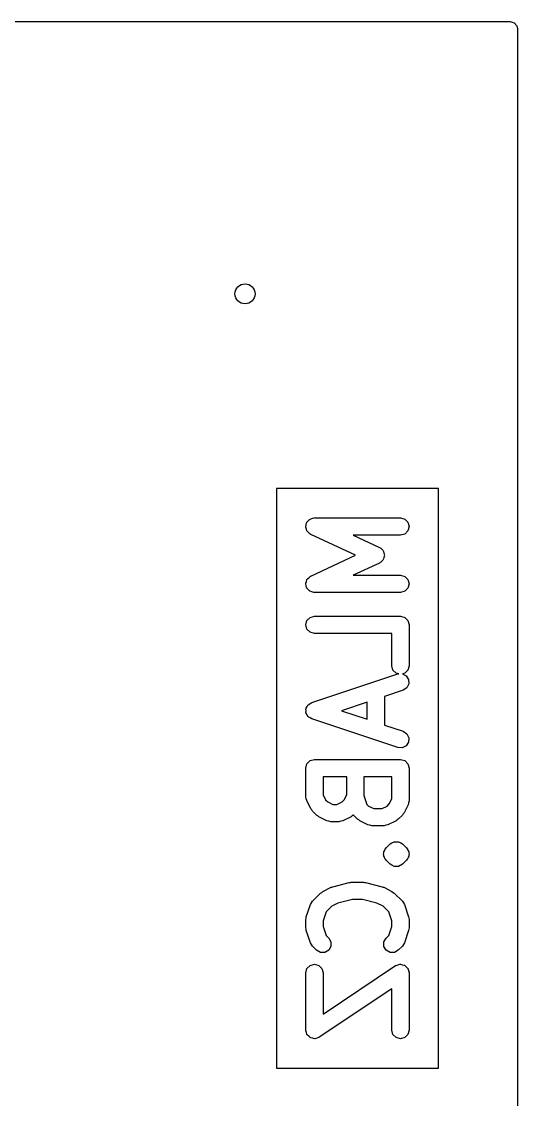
# Model space of a CAD drawing. Extents: x 0.01 to 1.59, y 0.01 to 1.59.
# Drawn here: x 1.247 to 1.587, y 0.847 to 1.587 of the extents above; entities that cross this region are included whole.
import ezdxf

# ---------------------------------------------------------------- set-up
doc = ezdxf.new("R2010")
doc.units = 0
doc.header["$MEASUREMENT"] = 0
doc.layers.add('BLACK', color=7, linetype='CONTINUOUS')

msp = doc.modelspace()

# ---------------------------------------------------------------- linework, layer by layer
at = {"layer": 'BLACK', "linetype": 'CONTINUOUS'}
for p, q in [((0.01793, 1.58703), (1.58207, 1.58703)), ((1.58207, 1.58703), (1.58475, 1.58624)), ((1.58475, 1.58624), (1.58658, 1.58413)), ((1.58658, 1.58413), (1.58703, 1.58207)), ((1.58703, 1.58207), (1.58703, 0.01793)), ((1.53284, 1.26625), (1.42152, 1.26625)), ((1.42152, 1.26625), (1.42152, 0.86811)), ((1.53284, 0.86811), (1.53284, 1.26625)), ((1.44254, 1.24309), (1.44344, 1.24399)), ((1.44344, 1.24399), (1.44426, 1.24497)), ((1.44426, 1.24497), (1.44451, 1.24506)), ((1.44451, 1.24506), (1.4447, 1.24525)), ((1.4447, 1.24525), (1.44593, 1.24558)), ((1.44593, 1.24558), (1.44714, 1.24602)), ((1.44714, 1.24602), (1.4474, 1.24597)), ((1.4474, 1.24597), (1.44765, 1.24604)), ((1.44765, 1.24604), (1.50671, 1.24604)), ((1.50671, 1.24604), (1.50966, 1.24525)), ((1.50966, 1.24525), (1.51182, 1.24309)), ((1.44175, 1.24013), (1.44208, 1.24137)), ((1.44181, 1.23988), (1.44175, 1.24013)), ((1.44177, 1.23962), (1.44181, 1.23988)), ((1.4422, 1.23842), (1.44177, 1.23962)), ((1.44208, 1.24137), (1.4423, 1.24263)), ((1.44254, 1.23718), (1.4422, 1.23842)), ((1.4423, 1.24263), (1.44247, 1.24283)), ((1.44247, 1.24283), (1.44254, 1.24309)), ((1.44272, 1.237), (1.44254, 1.23718)), ((1.44281, 1.23675), (1.44272, 1.237)), ((1.44379, 1.23593), (1.44281, 1.23675)), ((1.51182, 1.23718), (1.50966, 1.23502)), ((1.51182, 1.24309), (1.51261, 1.24013)), ((1.51261, 1.24013), (1.51182, 1.23718)), ((1.4447, 1.23502), (1.44379, 1.23593)), ((1.44495, 1.23495), (1.4447, 1.23502)), ((1.44515, 1.23478), (1.44495, 1.23495)), ((1.47587, 1.22045), (1.44515, 1.23478)), ((1.50671, 1.23423), (1.47427, 1.23423)), ((1.47427, 1.23423), (1.49233, 1.2258)), ((1.50966, 1.23502), (1.50671, 1.23423)), ((1.49233, 1.2258), (1.49273, 1.22547)), ((1.49273, 1.22547), (1.49322, 1.22529)), ((1.49322, 1.22529), (1.49388, 1.2245)), ((1.49388, 1.2245), (1.49467, 1.22384)), ((1.49467, 1.22384), (1.49485, 1.22335)), ((1.49485, 1.22335), (1.49518, 1.22295)), ((1.49518, 1.22295), (1.49536, 1.22193)), ((1.49536, 1.22193), (1.49572, 1.22096)), ((1.44515, 1.20612), (1.47587, 1.22045)), ((1.49233, 1.2151), (1.47427, 1.20667)), ((1.49273, 1.21543), (1.49233, 1.2151)), ((1.49322, 1.21561), (1.49273, 1.21543)), ((1.49388, 1.2164), (1.49322, 1.21561)), ((1.49467, 1.21706), (1.49388, 1.2164)), ((1.49485, 1.21755), (1.49467, 1.21706)), ((1.49518, 1.21795), (1.49485, 1.21755)), ((1.49536, 1.21897), (1.49518, 1.21795)), ((1.49572, 1.21994), (1.49536, 1.21897)), ((1.49572, 1.22096), (1.49563, 1.22045)), ((1.49563, 1.22045), (1.49572, 1.21994)), ((1.44175, 1.20076), (1.44181, 1.20102)), ((1.44208, 1.19953), (1.44175, 1.20076)), ((1.44177, 1.20128), (1.4422, 1.20248)), ((1.44181, 1.20102), (1.44177, 1.20128)), ((1.4423, 1.19827), (1.44208, 1.19953)), ((1.4422, 1.20248), (1.44254, 1.20372)), ((1.44254, 1.20372), (1.44272, 1.2039)), ((1.44272, 1.2039), (1.44281, 1.20415)), ((1.44281, 1.20415), (1.44379, 1.20497)), ((1.44379, 1.20497), (1.4447, 1.20588)), ((1.4447, 1.20588), (1.44495, 1.20595)), ((1.44495, 1.20595), (1.44515, 1.20612)), ((1.47427, 1.20667), (1.50671, 1.20667)), ((1.50671, 1.20667), (1.50966, 1.20588)), ((1.50966, 1.20588), (1.51182, 1.20372)), ((1.51182, 1.20372), (1.51261, 1.20076)), ((1.51261, 1.20076), (1.51182, 1.19781)), ((1.44247, 1.19807), (1.4423, 1.19827)), ((1.44254, 1.19781), (1.44247, 1.19807)), ((1.44344, 1.19691), (1.44254, 1.19781)), ((1.44426, 1.19593), (1.44344, 1.19691)), ((1.44451, 1.19584), (1.44426, 1.19593)), ((1.4447, 1.19565), (1.44451, 1.19584)), ((1.44593, 1.19532), (1.4447, 1.19565)), ((1.44714, 1.19488), (1.44593, 1.19532)), ((1.4474, 1.19493), (1.44714, 1.19488)), ((1.44765, 1.19486), (1.4474, 1.19493)), ((1.50671, 1.19486), (1.44765, 1.19486)), ((1.50966, 1.19565), (1.50671, 1.19486)), ((1.51182, 1.19781), (1.50966, 1.19565)), ((1.44254, 1.1756), (1.4447, 1.17776)), ((1.4447, 1.17776), (1.44765, 1.17855)), ((1.44765, 1.17855), (1.50671, 1.17855)), ((1.50671, 1.17855), (1.50966, 1.17776)), ((1.50966, 1.17776), (1.51182, 1.1756)), ((1.44175, 1.17264), (1.44254, 1.1756)), ((1.44254, 1.16969), (1.44175, 1.17264)), ((1.51182, 1.1756), (1.51261, 1.17264)), ((1.51261, 1.17264), (1.51261, 1.14452)), ((1.4447, 1.16753), (1.44254, 1.16969)), ((1.44765, 1.16674), (1.4447, 1.16753)), ((1.5008, 1.16674), (1.44765, 1.16674)), ((1.5008, 1.14452), (1.5008, 1.16674)), ((1.50159, 1.14157), (1.5008, 1.14452)), ((1.50375, 1.13941), (1.50159, 1.14157)), ((1.51182, 1.14157), (1.50966, 1.13941)), ((1.51261, 1.14452), (1.51182, 1.14157)), ((1.44578, 1.11919), (1.50484, 1.13888)), ((1.50557, 1.13892), (1.50375, 1.13941)), ((1.50484, 1.13888), (1.50557, 1.13892)), ((1.50966, 1.13941), (1.50805, 1.13898)), ((1.50805, 1.13898), (1.51062, 1.13769)), ((1.51062, 1.13769), (1.51231, 1.13514)), ((1.51231, 1.13514), (1.51249, 1.13209)), ((1.50857, 1.12767), (1.49574, 1.12339)), ((1.51112, 1.12936), (1.50857, 1.12767)), ((1.51249, 1.13209), (1.51112, 1.12936)), ((1.44373, 1.11801), (1.44479, 1.11854)), ((1.44479, 1.11854), (1.44578, 1.11919)), ((1.48393, 1.11946), (1.46633, 1.11359)), ((1.48393, 1.10772), (1.48393, 1.11946)), ((1.49574, 1.12339), (1.49574, 1.10378)), ((1.44187, 1.11477), (1.44203, 1.1151)), ((1.44194, 1.11359), (1.44187, 1.11477)), ((1.44187, 1.1124), (1.44194, 1.11359)), ((1.44203, 1.11208), (1.44187, 1.1124)), ((1.44203, 1.1151), (1.44205, 1.11546)), ((1.44205, 1.11172), (1.44203, 1.11208)), ((1.44205, 1.11546), (1.4427, 1.11645)), ((1.4427, 1.11073), (1.44205, 1.11172)), ((1.4427, 1.11645), (1.44323, 1.11751)), ((1.44323, 1.10967), (1.4427, 1.11073)), ((1.44323, 1.11751), (1.44353, 1.11771)), ((1.44353, 1.11771), (1.44373, 1.11801)), ((1.46633, 1.11359), (1.48393, 1.10772)), ((1.44353, 1.10947), (1.44323, 1.10967)), ((1.44373, 1.10917), (1.44353, 1.10947)), ((1.44479, 1.10864), (1.44373, 1.10917)), ((1.44578, 1.10799), (1.44479, 1.10864)), ((1.50484, 1.0883), (1.44578, 1.10799)), ((1.49574, 1.10378), (1.50857, 1.09951)), ((1.50857, 1.09951), (1.51112, 1.09782)), ((1.51112, 1.09782), (1.51249, 1.09509)), ((1.51062, 1.08948), (1.50789, 1.08812)), ((1.51231, 1.09204), (1.51062, 1.08948)), ((1.51249, 1.09509), (1.51231, 1.09204)), ((1.50789, 1.08812), (1.50484, 1.0883)), ((1.44175, 1.07422), (1.44254, 1.07717)), ((1.44175, 1.05453), (1.44175, 1.07422)), ((1.44254, 1.07717), (1.4447, 1.07933)), ((1.4447, 1.07933), (1.44765, 1.08012)), ((1.44765, 1.08012), (1.50671, 1.08012)), ((1.50671, 1.08012), (1.50966, 1.07933)), ((1.50966, 1.07933), (1.51182, 1.07717)), ((1.51182, 1.07717), (1.51261, 1.07422)), ((1.51261, 1.07422), (1.51261, 1.05172)), ((1.46987, 1.06831), (1.45356, 1.06831)), ((1.45356, 1.06831), (1.45356, 1.05593)), ((1.46987, 1.05593), (1.46987, 1.06831)), ((1.5008, 1.06831), (1.48168, 1.06831)), ((1.48168, 1.06831), (1.48168, 1.05549)), ((1.5008, 1.05312), (1.5008, 1.06831)), ((1.4421, 1.05322), (1.44175, 1.05453)), ((1.44237, 1.05189), (1.4421, 1.05322)), ((1.44518, 1.04627), (1.44237, 1.05189)), ((1.45356, 1.05593), (1.45532, 1.05241)), ((1.45532, 1.05241), (1.45677, 1.05095)), ((1.46665, 1.05095), (1.46811, 1.05241)), ((1.46811, 1.05241), (1.46987, 1.05593)), ((1.48168, 1.05549), (1.48375, 1.04929)), ((1.49904, 1.04959), (1.5008, 1.05312)), ((1.51261, 1.05172), (1.51226, 1.05041)), ((1.44581, 1.04556), (1.44518, 1.04627)), ((1.44629, 1.04473), (1.44581, 1.04556)), ((1.4491, 1.04192), (1.44629, 1.04473)), ((1.45677, 1.05095), (1.46029, 1.04919)), ((1.46029, 1.04919), (1.46313, 1.04919)), ((1.46313, 1.04919), (1.46665, 1.05095)), ((1.48375, 1.04929), (1.48489, 1.04814)), ((1.48489, 1.04814), (1.48841, 1.04638)), ((1.48841, 1.04638), (1.49406, 1.04638)), ((1.49406, 1.04638), (1.49758, 1.04814)), ((1.49758, 1.04814), (1.49904, 1.04959)), ((1.51199, 1.04908), (1.50918, 1.04346)), ((1.51226, 1.05041), (1.51199, 1.04908)), ((1.44992, 1.04145), (1.4491, 1.04192)), ((1.45063, 1.04081), (1.44992, 1.04145)), ((1.45626, 1.038), (1.45063, 1.04081)), ((1.45759, 1.03773), (1.45626, 1.038)), ((1.4589, 1.03738), (1.45759, 1.03773)), ((1.46452, 1.03738), (1.4589, 1.03738)), ((1.46583, 1.03773), (1.46452, 1.03738)), ((1.46716, 1.038), (1.46583, 1.03773)), ((1.47279, 1.04081), (1.46716, 1.038)), ((1.4735, 1.04145), (1.47279, 1.04081)), ((1.47432, 1.04192), (1.4735, 1.04145)), ((1.47438, 1.04197), (1.47432, 1.04192)), ((1.47441, 1.04192), (1.47438, 1.04197)), ((1.47722, 1.03911), (1.47441, 1.04192)), ((1.47804, 1.03863), (1.47722, 1.03911)), ((1.47876, 1.038), (1.47804, 1.03863)), ((1.48438, 1.03519), (1.47876, 1.038)), ((1.50372, 1.038), (1.4981, 1.03519)), ((1.50443, 1.03863), (1.50372, 1.038)), ((1.50526, 1.03911), (1.50443, 1.03863)), ((1.50807, 1.04192), (1.50526, 1.03911)), ((1.50854, 1.04274), (1.50807, 1.04192)), ((1.50918, 1.04346), (1.50854, 1.04274)), ((1.48571, 1.03492), (1.48438, 1.03519)), ((1.48702, 1.03457), (1.48571, 1.03492)), ((1.49546, 1.03457), (1.48702, 1.03457)), ((1.49677, 1.03492), (1.49546, 1.03457)), ((1.4981, 1.03519), (1.49677, 1.03492)), ((1.49691, 1.01934), (1.49972, 1.02215)), ((1.49972, 1.02215), (1.50084, 1.0228)), ((1.50084, 1.0228), (1.50237, 1.02368)), ((1.50237, 1.02368), (1.50542, 1.02368)), ((1.50542, 1.02368), (1.50542, 1.02368)), ((1.50542, 1.02368), (1.50695, 1.0228)), ((1.50695, 1.0228), (1.50807, 1.02215)), ((1.50807, 1.02215), (1.51088, 1.01934)), ((1.49518, 1.01516), (1.49538, 1.01591)), ((1.49538, 1.01441), (1.49518, 1.01516)), ((1.49538, 1.01669), (1.49577, 1.01736)), ((1.49538, 1.01591), (1.49538, 1.01669)), ((1.49538, 1.01669), (1.49538, 1.01669)), ((1.49538, 1.01363), (1.49538, 1.01441)), ((1.49577, 1.01736), (1.49597, 1.01812)), ((1.49597, 1.01812), (1.49652, 1.01867)), ((1.49652, 1.01867), (1.49691, 1.01934)), ((1.49691, 1.01934), (1.49691, 1.01934)), ((1.51088, 1.01934), (1.51127, 1.01867)), ((1.51127, 1.01867), (1.51182, 1.01812)), ((1.51182, 1.01812), (1.51202, 1.01736)), ((1.51202, 1.01736), (1.51241, 1.01669)), ((1.51241, 1.01669), (1.51241, 1.01669)), ((1.51241, 1.01669), (1.51241, 1.01591)), ((1.51241, 1.01591), (1.51261, 1.01516)), ((1.51261, 1.01516), (1.51241, 1.01441)), ((1.51241, 1.01441), (1.51241, 1.01363)), ((1.49577, 1.01296), (1.49538, 1.01363)), ((1.49597, 1.01221), (1.49577, 1.01296)), ((1.49652, 1.01166), (1.49597, 1.01221)), ((1.49691, 1.01099), (1.49652, 1.01166)), ((1.49972, 1.00818), (1.49691, 1.01099)), ((1.50084, 1.00753), (1.49972, 1.00818)), ((1.49972, 1.00818), (1.49972, 1.00818)), ((1.50237, 1.00665), (1.50084, 1.00753)), ((1.50807, 1.00818), (1.50542, 1.00665)), ((1.51088, 1.01099), (1.50807, 1.00818)), ((1.50807, 1.00818), (1.50807, 1.00818)), ((1.50807, 1.00818), (1.50807, 1.00818)), ((1.51127, 1.01166), (1.51088, 1.01099)), ((1.51182, 1.01221), (1.51127, 1.01166)), ((1.51202, 1.01296), (1.51182, 1.01221)), ((1.51241, 1.01363), (1.51202, 1.01296)), ((1.50542, 1.00665), (1.50237, 1.00665)), ((1.50237, 1.00665), (1.50237, 1.00665)), ((1.45345, 0.98951), (1.45907, 0.99232)), ((1.45907, 0.99232), (1.45971, 0.99245)), ((1.45971, 0.99245), (1.46028, 0.99277)), ((1.46028, 0.99277), (1.47153, 0.99558)), ((1.47153, 0.99558), (1.47226, 0.99557)), ((1.47226, 0.99557), (1.47296, 0.99576)), ((1.47296, 0.99576), (1.4814, 0.99576)), ((1.4814, 0.99576), (1.4821, 0.99557)), ((1.4821, 0.99557), (1.48283, 0.99558)), ((1.48283, 0.99558), (1.49408, 0.99277)), ((1.49408, 0.99277), (1.49465, 0.99245)), ((1.49465, 0.99245), (1.49529, 0.99232)), ((1.49529, 0.99232), (1.50091, 0.98951)), ((1.44629, 0.98278), (1.45191, 0.98841)), ((1.45191, 0.98841), (1.45273, 0.98888)), ((1.45273, 0.98888), (1.45345, 0.98951)), ((1.50091, 0.98951), (1.50162, 0.98888)), ((1.50162, 0.98888), (1.50245, 0.98841)), ((1.50245, 0.98841), (1.50807, 0.98278)), ((1.44205, 0.97204), (1.44486, 0.98047)), ((1.44486, 0.98047), (1.44561, 0.98161)), ((1.44561, 0.98161), (1.44629, 0.98278)), ((1.45959, 0.97938), (1.45562, 0.97542)), ((1.46377, 0.98147), (1.45959, 0.97938)), ((1.47369, 0.98395), (1.46377, 0.98147)), ((1.48067, 0.98395), (1.47369, 0.98395)), ((1.49058, 0.98147), (1.48067, 0.98395)), ((1.49477, 0.97938), (1.49058, 0.98147)), ((1.49873, 0.97542), (1.49477, 0.97938)), ((1.50807, 0.98278), (1.50875, 0.98161)), ((1.50875, 0.98161), (1.5095, 0.98047)), ((1.5095, 0.98047), (1.51231, 0.97204)), ((1.44175, 0.97017), (1.44199, 0.97109)), ((1.44175, 0.96454), (1.44175, 0.97017)), ((1.44199, 0.97109), (1.44205, 0.97204)), ((1.45562, 0.97542), (1.45356, 0.96921)), ((1.5008, 0.96921), (1.49873, 0.97542)), ((1.51231, 0.97204), (1.51237, 0.97109)), ((1.51237, 0.97109), (1.51261, 0.97017)), ((1.51261, 0.97017), (1.51261, 0.96454)), ((1.44199, 0.96363), (1.44175, 0.96454)), ((1.44205, 0.96268), (1.44199, 0.96363)), ((1.44486, 0.95424), (1.44205, 0.96268)), ((1.45356, 0.96921), (1.45356, 0.9655)), ((1.45356, 0.9655), (1.45562, 0.9593)), ((1.49873, 0.9593), (1.5008, 0.9655)), ((1.5008, 0.9655), (1.5008, 0.96921)), ((1.51231, 0.96268), (1.5095, 0.95424)), ((1.51237, 0.96363), (1.51231, 0.96268)), ((1.51261, 0.96454), (1.51237, 0.96363)), ((1.45562, 0.9593), (1.45745, 0.95747)), ((1.45745, 0.95747), (1.45898, 0.95482)), ((1.49538, 0.95482), (1.49691, 0.95747)), ((1.49691, 0.95747), (1.49873, 0.9593)), ((1.44561, 0.95311), (1.44486, 0.95424)), ((1.44629, 0.95193), (1.44561, 0.95311)), ((1.4491, 0.94912), (1.44629, 0.95193)), ((1.45175, 0.94759), (1.4491, 0.94912)), ((1.45745, 0.94912), (1.4548, 0.94759)), ((1.45898, 0.95177), (1.45745, 0.94912)), ((1.45898, 0.95482), (1.45898, 0.95177)), ((1.49538, 0.95177), (1.49538, 0.95482)), ((1.49691, 0.94912), (1.49538, 0.95177)), ((1.49955, 0.94759), (1.49691, 0.94912)), ((1.50526, 0.94912), (1.50261, 0.94759)), ((1.50807, 0.95193), (1.50526, 0.94912)), ((1.50875, 0.95311), (1.50807, 0.95193)), ((1.5095, 0.95424), (1.50875, 0.95311)), ((1.4548, 0.94759), (1.45175, 0.94759)), ((1.50261, 0.94759), (1.49955, 0.94759)), ((1.44175, 0.93361), (1.44254, 0.93656)), ((1.44175, 0.89424), (1.44175, 0.93361)), ((1.44254, 0.93656), (1.4447, 0.93873)), ((1.4447, 0.93873), (1.44765, 0.93952)), ((1.44765, 0.93952), (1.4506, 0.93873)), ((1.4506, 0.93873), (1.45277, 0.93656)), ((1.45277, 0.93656), (1.45356, 0.93361)), ((1.45356, 0.90528), (1.50343, 0.93852)), ((1.45356, 0.93361), (1.45356, 0.90528)), ((1.50343, 0.93852), (1.50361, 0.93859)), ((1.50361, 0.93859), (1.50375, 0.93873)), ((1.50375, 0.93873), (1.50505, 0.93907)), ((1.50505, 0.93907), (1.50633, 0.9395)), ((1.50633, 0.9395), (1.50652, 0.93947)), ((1.50652, 0.93947), (1.50671, 0.93952)), ((1.50671, 0.93952), (1.508, 0.93917)), ((1.508, 0.93917), (1.50932, 0.9389)), ((1.50932, 0.9389), (1.50947, 0.93878)), ((1.50947, 0.93878), (1.50966, 0.93873)), ((1.50966, 0.93873), (1.51061, 0.93777)), ((1.51061, 0.93777), (1.51162, 0.93689)), ((1.51162, 0.93689), (1.51168, 0.9367)), ((1.51168, 0.9367), (1.51182, 0.93656)), ((1.51182, 0.93656), (1.51217, 0.93526)), ((1.51217, 0.93526), (1.5126, 0.93399)), ((1.5126, 0.93399), (1.51256, 0.9338)), ((1.51256, 0.9338), (1.51261, 0.93361)), ((1.51261, 0.93361), (1.51261, 0.89424)), ((1.5008, 0.92258), (1.45093, 0.88933)), ((1.5008, 0.89424), (1.5008, 0.92258)), ((1.4418, 0.89405), (1.44175, 0.89424)), ((1.44176, 0.89386), (1.4418, 0.89405)), ((1.44219, 0.89259), (1.44176, 0.89386)), ((1.44254, 0.89129), (1.44219, 0.89259)), ((1.44267, 0.89115), (1.44254, 0.89129)), ((1.44274, 0.89096), (1.44267, 0.89115)), ((1.44375, 0.89008), (1.44274, 0.89096)), ((1.4447, 0.88913), (1.44375, 0.89008)), ((1.44489, 0.88908), (1.4447, 0.88913)), ((1.44503, 0.88895), (1.44489, 0.88908)), ((1.44635, 0.88868), (1.44503, 0.88895)), ((1.44765, 0.88834), (1.44635, 0.88868)), ((1.4493, 0.88878), (1.44803, 0.88835)), ((1.4506, 0.88913), (1.4493, 0.88878)), ((1.45074, 0.88926), (1.4506, 0.88913)), ((1.45093, 0.88933), (1.45074, 0.88926)), ((1.50159, 0.89129), (1.5008, 0.89424)), ((1.50375, 0.88913), (1.50159, 0.89129)), ((1.50671, 0.88834), (1.50375, 0.88913)), ((1.50966, 0.88913), (1.50671, 0.88834)), ((1.51182, 0.89129), (1.50966, 0.88913)), ((1.51261, 0.89424), (1.51182, 0.89129)), ((1.44784, 0.88839), (1.44765, 0.88834)), ((1.44803, 0.88835), (1.44784, 0.88839)), ((1.42152, 0.86811), (1.53284, 0.86811))]:
    msp.add_line(p, q, dxfattribs=at)
at = {"layer": 'BLACK'}
msp.add_circle((1.4, 1.4), 0.00689, dxfattribs=at)

doc.saveas('drawing.dxf')
